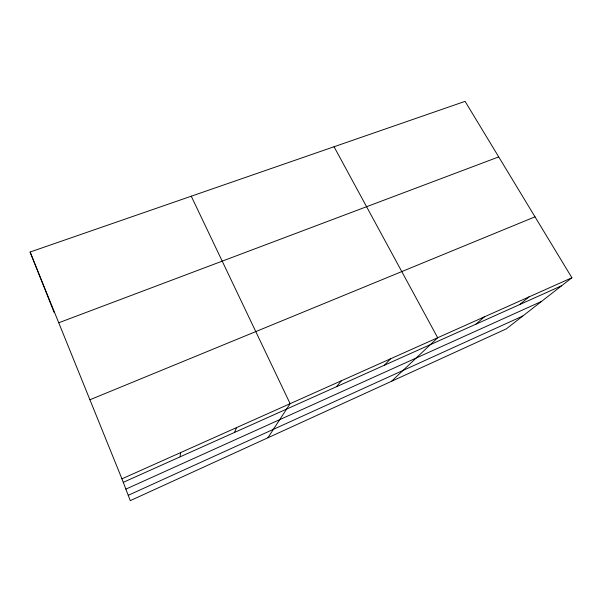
<?xml version="1.0" encoding="UTF-8"?>
<svg xmlns="http://www.w3.org/2000/svg" width="602" height="602" viewBox="0 0 602 602"><rect width="100%" height="100%" fill="white"/><g stroke="black" fill="none" stroke-linecap="round" stroke-linejoin="round"><path stroke-width="0.9" d="M180.118 456.835L180.547 452.636M234.502 432.447L236.556 427.608M267.905 437.774L290.119 403.671L191.263 196.207M336.518 386.702L341.402 380.757M384.415 365.218L390.547 358.792M391.511 381.307L437.677 337.737L334.05 146.745M475.919 324.185L484.264 316.915M519.639 304.574L528.97 296.937M571.9 277.755L506.357 328.842L130.28 500.638L121.928 478.831L30.1 252.027L465.075 101.362L571.9 277.755L121.928 478.831M128.241 495.296L522.814 316.012M125.871 489.117L541.529 301.429M123.267 482.33L561.674 285.732M89.916 399.766L535.005 216.825M58.74 322.77L498.719 156.911M30.1 252.027L54.15 312.521"/></g></svg>
